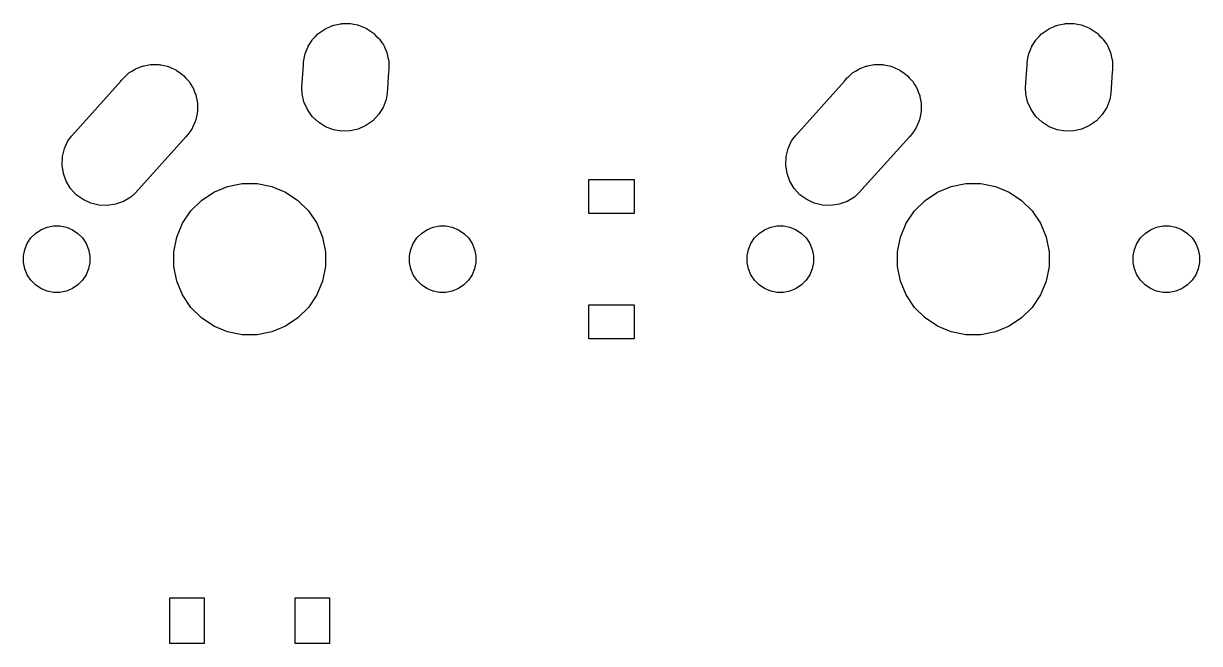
# Model space of a CAD drawing. Extents: x -26.1 to -7.5, y -7.6 to -2.3.
# Drawn here: x -26.079 to -24.861, y -6.119 to -5.476 of the extents above; entities that cross this region are included whole.
import ezdxf

# ---------------------------------------------------------------- set-up
doc = ezdxf.new("R2010")
doc.units = 0
doc.header["$MEASUREMENT"] = 0
doc.layers.add('BLACK', color=7, linetype='CONTINUOUS')

msp = doc.modelspace()

# ---------------------------------------------------------------- linework, layer by layer
at = {"layer": 'BLACK', "linetype": 'CONTINUOUS'}
for p, q in [((-25.7732, -5.4856), (-25.7701, -5.48353)), ((-25.7701, -5.48353), (-25.7671, -5.48138)), ((-25.7671, -5.48138), (-25.7665, -5.48111)), ((-25.7665, -5.48111), (-25.766, -5.48075)), ((-25.766, -5.48075), (-25.7625, -5.47933)), ((-25.7625, -5.47933), (-25.7592, -5.47781)), ((-25.7592, -5.47781), (-25.7585, -5.47766)), ((-25.7585, -5.47766), (-25.7579, -5.47741)), ((-25.7579, -5.47741), (-25.7543, -5.47669)), ((-25.7543, -5.47669), (-25.7507, -5.47586)), ((-25.7507, -5.47586), (-25.75, -5.47584)), ((-25.75, -5.47584), (-25.7494, -5.47571)), ((-25.7494, -5.47571), (-25.7456, -5.47571)), ((-25.7456, -5.47571), (-25.7419, -5.4756)), ((-25.7419, -5.4756), (-25.7413, -5.47571)), ((-25.7413, -5.47571), (-25.7406, -5.47571)), ((-25.7406, -5.47571), (-25.737, -5.47643)), ((-25.737, -5.47643), (-25.7333, -5.47705)), ((-25.7333, -5.47705), (-25.7327, -5.47728)), ((-25.7327, -5.47728), (-25.7321, -5.47741)), ((-25.7321, -5.47741), (-25.7286, -5.47883)), ((-25.7286, -5.47883), (-25.7252, -5.48015)), ((-25.7252, -5.48015), (-25.7246, -5.4805)), ((-25.7246, -5.4805), (-25.724, -5.48075)), ((-25.724, -5.48075), (-25.7209, -5.48281)), ((-25.7209, -5.48281), (-25.7178, -5.48478)), ((-25.0232, -5.4856), (-25.0201, -5.48353)), ((-25.0201, -5.48353), (-25.0171, -5.48138)), ((-25.0171, -5.48138), (-25.0165, -5.48111)), ((-25.0165, -5.48111), (-25.016, -5.48075)), ((-25.016, -5.48075), (-25.0125, -5.47933)), ((-25.0125, -5.47933), (-25.0092, -5.47781)), ((-25.0092, -5.47781), (-25.0085, -5.47766)), ((-25.0085, -5.47766), (-25.0079, -5.47741)), ((-25.0079, -5.47741), (-25.0043, -5.47669)), ((-25.0043, -5.47669), (-25.0007, -5.47586)), ((-25.0007, -5.47586), (-25, -5.47584)), ((-25, -5.47584), (-24.9994, -5.47571)), ((-24.9994, -5.47571), (-24.9956, -5.47571)), ((-24.9956, -5.47571), (-24.9919, -5.4756)), ((-24.9919, -5.4756), (-24.9913, -5.47571)), ((-24.9913, -5.47571), (-24.9906, -5.47571)), ((-24.9906, -5.47571), (-24.987, -5.47643)), ((-24.987, -5.47643), (-24.9833, -5.47705)), ((-24.9833, -5.47705), (-24.9827, -5.47728)), ((-24.9827, -5.47728), (-24.9821, -5.47741)), ((-24.9821, -5.47741), (-24.9786, -5.47883)), ((-24.9786, -5.47883), (-24.9752, -5.48015)), ((-24.9752, -5.48015), (-24.9746, -5.4805)), ((-24.9746, -5.4805), (-24.974, -5.48075)), ((-24.974, -5.48075), (-24.9709, -5.48281)), ((-24.9709, -5.48281), (-24.9678, -5.48478)), ((-25.7843, -5.49902), (-25.7822, -5.49593)), ((-25.7822, -5.49593), (-25.7802, -5.49279)), ((-25.7802, -5.49279), (-25.7798, -5.49231)), ((-25.7798, -5.49231), (-25.7794, -5.49177)), ((-25.7794, -5.49177), (-25.7768, -5.48914)), ((-25.7768, -5.48914), (-25.7742, -5.48644)), ((-25.7742, -5.48644), (-25.7737, -5.48606)), ((-25.7737, -5.48606), (-25.7732, -5.4856)), ((-25.7178, -5.48478), (-25.7173, -5.48523)), ((-25.7173, -5.48523), (-25.7168, -5.4856)), ((-25.7168, -5.4856), (-25.7141, -5.48822)), ((-25.7141, -5.48822), (-25.7114, -5.49077)), ((-25.7114, -5.49077), (-25.7111, -5.4913)), ((-25.7111, -5.4913), (-25.7106, -5.49177)), ((-25.7106, -5.49177), (-25.7085, -5.49485)), ((-25.7085, -5.49485), (-25.7064, -5.49788)), ((-25.0343, -5.49902), (-25.0322, -5.49593)), ((-25.0322, -5.49593), (-25.0302, -5.49279)), ((-25.0302, -5.49279), (-25.0298, -5.49231)), ((-25.0298, -5.49231), (-25.0294, -5.49177)), ((-25.0294, -5.49177), (-25.0268, -5.48914)), ((-25.0268, -5.48914), (-25.0242, -5.48644)), ((-25.0242, -5.48644), (-25.0237, -5.48606)), ((-25.0237, -5.48606), (-25.0232, -5.4856)), ((-24.9678, -5.48478), (-24.9673, -5.48523)), ((-24.9673, -5.48523), (-24.9668, -5.4856)), ((-24.9668, -5.4856), (-24.9641, -5.48822)), ((-24.9641, -5.48822), (-24.9614, -5.49077)), ((-24.9614, -5.49077), (-24.9611, -5.4913)), ((-24.9611, -5.4913), (-24.9606, -5.49177)), ((-24.9606, -5.49177), (-24.9585, -5.49485)), ((-24.9585, -5.49485), (-24.9564, -5.49788)), ((-25.7886, -5.51199), (-25.7879, -5.50833)), ((-25.7879, -5.50833), (-25.7877, -5.50772)), ((-25.7877, -5.50772), (-25.7876, -5.50708)), ((-25.7876, -5.50708), (-25.7862, -5.50365)), ((-25.7862, -5.50365), (-25.7848, -5.50018)), ((-25.7848, -5.50018), (-25.7845, -5.49963)), ((-25.7845, -5.49963), (-25.7843, -5.49902)), ((-25.7064, -5.49788), (-25.7061, -5.49848)), ((-25.7061, -5.49848), (-25.7057, -5.49902)), ((-25.7057, -5.49902), (-25.7043, -5.50245)), ((-25.7043, -5.50245), (-25.7028, -5.50584)), ((-25.7028, -5.50584), (-25.7027, -5.50648)), ((-25.7027, -5.50648), (-25.7024, -5.50708)), ((-25.7024, -5.50708), (-25.7017, -5.51072)), ((-25.0386, -5.51199), (-25.0379, -5.50833)), ((-25.0379, -5.50833), (-25.0377, -5.50772)), ((-25.0377, -5.50772), (-25.0376, -5.50708)), ((-25.0376, -5.50708), (-25.0362, -5.50365)), ((-25.0362, -5.50365), (-25.0348, -5.50018)), ((-25.0348, -5.50018), (-25.0345, -5.49963)), ((-25.0345, -5.49963), (-25.0343, -5.49902)), ((-24.9564, -5.49788), (-24.9561, -5.49848)), ((-24.9561, -5.49848), (-24.9557, -5.49902)), ((-24.9557, -5.49902), (-24.9543, -5.50245)), ((-24.9543, -5.50245), (-24.9528, -5.50584)), ((-24.9528, -5.50584), (-24.9527, -5.50648)), ((-24.9527, -5.50648), (-24.9524, -5.50708)), ((-24.9524, -5.50708), (-24.9517, -5.51072)), ((-25.9595, -5.52123), (-25.9563, -5.51993)), ((-25.9563, -5.51993), (-25.9554, -5.51974)), ((-25.9554, -5.51974), (-25.9545, -5.5194)), ((-25.9545, -5.5194), (-25.9511, -5.51889)), ((-25.9511, -5.51889), (-25.9478, -5.51823)), ((-25.9478, -5.51823), (-25.9468, -5.51823)), ((-25.9468, -5.51823), (-25.9458, -5.51808)), ((-25.9458, -5.51808), (-25.9424, -5.51823)), ((-25.9424, -5.51823), (-25.9391, -5.51823)), ((-25.9391, -5.51823), (-25.9381, -5.51842)), ((-25.9381, -5.51842), (-25.9371, -5.51846)), ((-25.9371, -5.51846), (-25.9338, -5.51927)), ((-25.9338, -5.51927), (-25.9305, -5.51993)), ((-25.9305, -5.51993), (-25.9296, -5.52031)), ((-25.9296, -5.52031), (-25.9286, -5.52054)), ((-25.9286, -5.52054), (-25.9256, -5.52197)), ((-25.7909, -5.54196), (-25.7893, -5.51847)), ((-25.7893, -5.51564), (-25.7886, -5.51199)), ((-25.7893, -5.51847), (-25.7893, -5.51564)), ((-25.7017, -5.51072), (-25.7009, -5.51434)), ((-25.7009, -5.51434), (-25.7008, -5.515)), ((-25.7008, -5.515), (-25.7007, -5.51564)), ((-25.7007, -5.51564), (-25.7007, -5.51935)), ((-25.7007, -5.51935), (-25.7007, -5.52088)), ((-25.7007, -5.52088), (-25.7007, -5.52153)), ((-25.2095, -5.52123), (-25.2063, -5.51993)), ((-25.2063, -5.51993), (-25.2054, -5.51974)), ((-25.2054, -5.51974), (-25.2045, -5.5194)), ((-25.2045, -5.5194), (-25.2011, -5.51889)), ((-25.2011, -5.51889), (-25.1978, -5.51823)), ((-25.1978, -5.51823), (-25.1968, -5.51823)), ((-25.1968, -5.51823), (-25.1958, -5.51808)), ((-25.1958, -5.51808), (-25.1924, -5.51823)), ((-25.1924, -5.51823), (-25.1891, -5.51823)), ((-25.1891, -5.51823), (-25.1881, -5.51842)), ((-25.1881, -5.51842), (-25.1871, -5.51846)), ((-25.1871, -5.51846), (-25.1838, -5.51927)), ((-25.1838, -5.51927), (-25.1805, -5.51993)), ((-25.1805, -5.51993), (-25.1796, -5.52031)), ((-25.1796, -5.52031), (-25.1786, -5.52054)), ((-25.1786, -5.52054), (-25.1756, -5.52197)), ((-25.0409, -5.54196), (-25.0393, -5.51847)), ((-25.0393, -5.51564), (-25.0386, -5.51199)), ((-25.0393, -5.51847), (-25.0393, -5.51564)), ((-24.9517, -5.51072), (-24.9509, -5.51434)), ((-24.9509, -5.51434), (-24.9508, -5.515)), ((-24.9508, -5.515), (-24.9507, -5.51564)), ((-24.9507, -5.51564), (-24.9507, -5.51935)), ((-24.9507, -5.51935), (-24.9507, -5.52088)), ((-24.9507, -5.52088), (-24.9507, -5.52153)), ((-25.9778, -5.53429), (-25.9756, -5.53205)), ((-25.9756, -5.53205), (-25.9749, -5.53132)), ((-25.9749, -5.53132), (-25.9741, -5.53051)), ((-25.9741, -5.53051), (-25.9717, -5.52812)), ((-25.9717, -5.52812), (-25.9708, -5.52757)), ((-25.9708, -5.52757), (-25.9701, -5.52691)), ((-25.9701, -5.52691), (-25.9672, -5.52515)), ((-25.9672, -5.52515), (-25.9644, -5.52327)), ((-25.9644, -5.52327), (-25.9635, -5.52289)), ((-25.9635, -5.52289), (-25.9627, -5.52238)), ((-25.9627, -5.52238), (-25.9595, -5.52123)), ((-25.9256, -5.52197), (-25.9224, -5.52327)), ((-25.9224, -5.52327), (-25.9216, -5.52382)), ((-25.9216, -5.52382), (-25.9207, -5.52423)), ((-25.9207, -5.52423), (-25.918, -5.52624)), ((-25.918, -5.52624), (-25.9152, -5.52812)), ((-25.9152, -5.52812), (-25.9145, -5.52881)), ((-25.9145, -5.52881), (-25.9137, -5.52939)), ((-25.9137, -5.52939), (-25.9114, -5.53189)), ((-25.9114, -5.53189), (-25.909, -5.53429)), ((-25.701, -5.52587), (-25.7025, -5.54805)), ((-25.7007, -5.52436), (-25.701, -5.52587)), ((-25.7007, -5.52153), (-25.7007, -5.52436)), ((-25.2278, -5.53429), (-25.2256, -5.53205)), ((-25.2256, -5.53205), (-25.2249, -5.53132)), ((-25.2249, -5.53132), (-25.2241, -5.53051)), ((-25.2241, -5.53051), (-25.2217, -5.52812)), ((-25.2217, -5.52812), (-25.2208, -5.52757)), ((-25.2208, -5.52757), (-25.2201, -5.52691)), ((-25.2201, -5.52691), (-25.2172, -5.52515)), ((-25.2172, -5.52515), (-25.2144, -5.52327)), ((-25.2144, -5.52327), (-25.2135, -5.52289)), ((-25.2135, -5.52289), (-25.2127, -5.52238)), ((-25.2127, -5.52238), (-25.2095, -5.52123)), ((-25.1756, -5.52197), (-25.1724, -5.52327)), ((-25.1724, -5.52327), (-25.1716, -5.52382)), ((-25.1716, -5.52382), (-25.1707, -5.52423)), ((-25.1707, -5.52423), (-25.168, -5.52624)), ((-25.168, -5.52624), (-25.1652, -5.52812)), ((-25.1652, -5.52812), (-25.1645, -5.52881)), ((-25.1645, -5.52881), (-25.1637, -5.52939)), ((-25.1637, -5.52939), (-25.1614, -5.53189)), ((-25.1614, -5.53189), (-25.159, -5.53429)), ((-24.951, -5.52587), (-24.9525, -5.54805)), ((-24.9507, -5.52436), (-24.951, -5.52587)), ((-24.9507, -5.52153), (-24.9507, -5.52436)), ((-26.0294, -5.59204), (-25.9785, -5.53529)), ((-25.9785, -5.53529), (-25.9778, -5.53429)), ((-25.909, -5.53429), (-25.9085, -5.5351)), ((-25.9085, -5.5351), (-25.9078, -5.53583)), ((-25.9078, -5.53583), (-25.9061, -5.53873)), ((-25.9061, -5.53873), (-25.9042, -5.54154)), ((-25.9042, -5.54154), (-25.9038, -5.54245)), ((-25.9038, -5.54245), (-25.9033, -5.54329)), ((-25.9033, -5.54329), (-25.9021, -5.54647)), ((-25.7907, -5.54849), (-25.7909, -5.54196)), ((-25.2794, -5.59204), (-25.2285, -5.53529)), ((-25.2285, -5.53529), (-25.2278, -5.53429)), ((-25.159, -5.53429), (-25.1585, -5.5351)), ((-25.1585, -5.5351), (-25.1578, -5.53583)), ((-25.1578, -5.53583), (-25.1561, -5.53873)), ((-25.1561, -5.53873), (-25.1542, -5.54154)), ((-25.1542, -5.54154), (-25.1538, -5.54245)), ((-25.1538, -5.54245), (-25.1533, -5.54329)), ((-25.1533, -5.54329), (-25.1521, -5.54647)), ((-25.0407, -5.54849), (-25.0409, -5.54196)), ((-25.9021, -5.54647), (-25.9008, -5.5496)), ((-25.9008, -5.5496), (-25.9006, -5.55056)), ((-25.9006, -5.55056), (-25.9003, -5.55149)), ((-25.9003, -5.55149), (-25.8998, -5.55484)), ((-25.8998, -5.55484), (-25.8991, -5.55816)), ((-25.7888, -5.557), (-25.7907, -5.54849)), ((-25.7852, -5.56496), (-25.7888, -5.557)), ((-25.7036, -5.5545), (-25.7067, -5.56265)), ((-25.7025, -5.54805), (-25.7036, -5.5545)), ((-25.1521, -5.54647), (-25.1508, -5.5496)), ((-25.1508, -5.5496), (-25.1506, -5.55056)), ((-25.1506, -5.55056), (-25.1503, -5.55149)), ((-25.1503, -5.55149), (-25.1498, -5.55484)), ((-25.1498, -5.55484), (-25.1491, -5.55816)), ((-25.0388, -5.557), (-25.0407, -5.54849)), ((-25.0352, -5.56496), (-25.0388, -5.557)), ((-24.9536, -5.5545), (-24.9567, -5.56265)), ((-24.9525, -5.54805), (-24.9536, -5.5545)), ((-25.8994, -5.56883), (-25.9002, -5.57212)), ((-25.8993, -5.56785), (-25.8994, -5.56883)), ((-25.8991, -5.56688), (-25.8993, -5.56785)), ((-25.8991, -5.55816), (-25.8991, -5.55914)), ((-25.8991, -5.55914), (-25.899, -5.56011)), ((-25.899, -5.56011), (-25.8991, -5.5635)), ((-25.8991, -5.5635), (-25.8991, -5.56688)), ((-25.7801, -5.57207), (-25.7852, -5.56496)), ((-25.7067, -5.56265), (-25.7114, -5.57005)), ((-25.1494, -5.56883), (-25.1502, -5.57212)), ((-25.1493, -5.56785), (-25.1494, -5.56883)), ((-25.1491, -5.56688), (-25.1493, -5.56785)), ((-25.1491, -5.55816), (-25.1491, -5.55914)), ((-25.1491, -5.55914), (-25.149, -5.56011)), ((-25.149, -5.56011), (-25.1491, -5.5635)), ((-25.1491, -5.5635), (-25.1491, -5.56688)), ((-25.0301, -5.57207), (-25.0352, -5.56496)), ((-24.9567, -5.56265), (-24.9614, -5.57005)), ((-25.9029, -5.58037), (-25.9042, -5.5835)), ((-25.9014, -5.5773), (-25.9029, -5.58037)), ((-25.9012, -5.57635), (-25.9014, -5.5773)), ((-25.9008, -5.57544), (-25.9012, -5.57635)), ((-25.9002, -5.57212), (-25.9008, -5.57544)), ((-25.7738, -5.57805), (-25.7801, -5.57207)), ((-25.7664, -5.58268), (-25.7738, -5.57805)), ((-25.7245, -5.58145), (-25.7324, -5.58503)), ((-25.7173, -5.5764), (-25.7245, -5.58145)), ((-25.7114, -5.57005), (-25.7173, -5.5764)), ((-25.1529, -5.58037), (-25.1542, -5.5835)), ((-25.1514, -5.5773), (-25.1529, -5.58037)), ((-25.1512, -5.57635), (-25.1514, -5.5773)), ((-25.1508, -5.57544), (-25.1512, -5.57635)), ((-25.1502, -5.57212), (-25.1508, -5.57544)), ((-25.0238, -5.57805), (-25.0301, -5.57207)), ((-25.0164, -5.58268), (-25.0238, -5.57805)), ((-24.9745, -5.58145), (-24.9824, -5.58503)), ((-24.9673, -5.5764), (-24.9745, -5.58145)), ((-24.9614, -5.57005), (-24.9673, -5.5764)), ((-26.0333, -5.59731), (-26.0294, -5.59204)), ((-25.9113, -5.59299), (-25.9635, -5.6512)), ((-25.909, -5.59075), (-25.9113, -5.59299)), ((-25.9071, -5.58794), (-25.909, -5.59075)), ((-25.9051, -5.58521), (-25.9071, -5.58794)), ((-25.9047, -5.58432), (-25.9051, -5.58521)), ((-25.9042, -5.5835), (-25.9047, -5.58432)), ((-25.7582, -5.58578), (-25.7664, -5.58268)), ((-25.7496, -5.58723), (-25.7582, -5.58578)), ((-25.7409, -5.58698), (-25.7496, -5.58723)), ((-25.7324, -5.58503), (-25.7409, -5.58698)), ((-25.2833, -5.59731), (-25.2794, -5.59204)), ((-25.1613, -5.59299), (-25.2135, -5.6512)), ((-25.159, -5.59075), (-25.1613, -5.59299)), ((-25.1571, -5.58794), (-25.159, -5.59075)), ((-25.1551, -5.58521), (-25.1571, -5.58794)), ((-25.1547, -5.58432), (-25.1551, -5.58521)), ((-25.1542, -5.5835), (-25.1547, -5.58432)), ((-25.0082, -5.58578), (-25.0164, -5.58268)), ((-24.9996, -5.58723), (-25.0082, -5.58578)), ((-24.9909, -5.58698), (-24.9996, -5.58723)), ((-24.9824, -5.58503), (-24.9909, -5.58698)), ((-26.0391, -5.61369), (-26.037, -5.60522)), ((-26.037, -5.60522), (-26.0333, -5.59731)), ((-25.2891, -5.61369), (-25.287, -5.60522)), ((-25.287, -5.60522), (-25.2833, -5.59731)), ((-26.0394, -5.62241), (-26.0391, -5.61369)), ((-25.2894, -5.62241), (-25.2891, -5.61369)), ((-26.0381, -5.63103), (-26.0394, -5.62241)), ((-25.2881, -5.63103), (-25.2894, -5.62241)), ((-26.0351, -5.63923), (-26.0381, -5.63103)), ((-26.0306, -5.64669), (-26.0351, -5.63923)), ((-25.8679, -5.64452), (-25.8527, -5.6415)), ((-25.8527, -5.6415), (-25.8373, -5.6415)), ((-25.8373, -5.6415), (-25.8221, -5.64452)), ((-25.4936, -5.67276), (-25.4936, -5.63732)), ((-25.4936, -5.63732), (-25.4464, -5.63732)), ((-25.4464, -5.63732), (-25.4464, -5.67276)), ((-25.2851, -5.63923), (-25.2881, -5.63103)), ((-25.2806, -5.64669), (-25.2851, -5.63923)), ((-25.1179, -5.64452), (-25.1027, -5.6415)), ((-25.1027, -5.6415), (-25.0873, -5.6415)), ((-25.0873, -5.6415), (-25.0721, -5.64452)), ((-26.0247, -5.65313), (-26.0306, -5.64669)), ((-26.0177, -5.65829), (-26.0247, -5.65313)), ((-25.9635, -5.6512), (-25.9683, -5.65561)), ((-25.895, -5.65903), (-25.8822, -5.65043)), ((-25.8822, -5.65043), (-25.8679, -5.64452)), ((-25.8221, -5.64452), (-25.8078, -5.65043)), ((-25.8078, -5.65043), (-25.795, -5.65903)), ((-25.2747, -5.65313), (-25.2806, -5.64669)), ((-25.2677, -5.65829), (-25.2747, -5.65313)), ((-25.2135, -5.6512), (-25.2183, -5.65561)), ((-25.145, -5.65903), (-25.1322, -5.65043)), ((-25.1322, -5.65043), (-25.1179, -5.64452)), ((-25.0721, -5.64452), (-25.0578, -5.65043)), ((-25.0578, -5.65043), (-25.045, -5.65903)), ((-26.0098, -5.66198), (-26.0177, -5.65829)), ((-26.0013, -5.66406), (-26.0098, -5.66198)), ((-25.9926, -5.66444), (-26.0013, -5.66406)), ((-25.984, -5.66312), (-25.9926, -5.66444)), ((-25.9758, -5.66014), (-25.984, -5.66312)), ((-25.9683, -5.65561), (-25.9758, -5.66014)), ((-25.906, -5.66996), (-25.895, -5.65903)), ((-25.795, -5.65903), (-25.784, -5.66996)), ((-25.2598, -5.66198), (-25.2677, -5.65829)), ((-25.2513, -5.66406), (-25.2598, -5.66198)), ((-25.2426, -5.66444), (-25.2513, -5.66406)), ((-25.234, -5.66312), (-25.2426, -5.66444)), ((-25.2258, -5.66014), (-25.234, -5.66312)), ((-25.2183, -5.65561), (-25.2258, -5.66014)), ((-25.156, -5.66996), (-25.145, -5.65903)), ((-25.045, -5.65903), (-25.034, -5.66996)), ((-25.9146, -5.68282), (-25.906, -5.66996)), ((-25.784, -5.66996), (-25.7754, -5.68282)), ((-25.4464, -5.67276), (-25.4936, -5.67276)), ((-25.1646, -5.68282), (-25.156, -5.66996)), ((-25.034, -5.66996), (-25.0254, -5.68282)), ((-26.067, -5.69324), (-26.0613, -5.68947)), ((-26.0613, -5.68947), (-26.055, -5.68688)), ((-26.055, -5.68688), (-26.0484, -5.68555)), ((-26.0484, -5.68555), (-26.0416, -5.68555)), ((-26.0416, -5.68555), (-26.035, -5.68688)), ((-26.035, -5.68688), (-26.0287, -5.68947)), ((-26.0287, -5.68947), (-26.023, -5.69324)), ((-25.9205, -5.6971), (-25.9146, -5.68282)), ((-25.7754, -5.68282), (-25.7695, -5.6971)), ((-25.667, -5.69324), (-25.6613, -5.68947)), ((-25.6613, -5.68947), (-25.655, -5.68688)), ((-25.655, -5.68688), (-25.6484, -5.68555)), ((-25.6484, -5.68555), (-25.6416, -5.68555)), ((-25.6416, -5.68555), (-25.635, -5.68688)), ((-25.635, -5.68688), (-25.6287, -5.68947)), ((-25.6287, -5.68947), (-25.623, -5.69324)), ((-25.317, -5.69324), (-25.3113, -5.68947)), ((-25.3113, -5.68947), (-25.305, -5.68688)), ((-25.305, -5.68688), (-25.2984, -5.68555)), ((-25.2984, -5.68555), (-25.2916, -5.68555)), ((-25.2916, -5.68555), (-25.285, -5.68688)), ((-25.285, -5.68688), (-25.2787, -5.68947)), ((-25.2787, -5.68947), (-25.273, -5.69324)), ((-25.1705, -5.6971), (-25.1646, -5.68282)), ((-25.0254, -5.68282), (-25.0195, -5.6971)), ((-24.917, -5.69324), (-24.9113, -5.68947)), ((-24.9113, -5.68947), (-24.905, -5.68688)), ((-24.905, -5.68688), (-24.8984, -5.68555)), ((-24.8984, -5.68555), (-24.8916, -5.68555)), ((-24.8916, -5.68555), (-24.885, -5.68688)), ((-24.885, -5.68688), (-24.8787, -5.68947)), ((-24.8787, -5.68947), (-24.873, -5.69324)), ((-26.0781, -5.70995), (-26.0755, -5.70368)), ((-26.0755, -5.70368), (-26.0718, -5.69804)), ((-26.0718, -5.69804), (-26.067, -5.69324)), ((-26.023, -5.69324), (-26.0182, -5.69804)), ((-26.0182, -5.69804), (-26.0145, -5.70368)), ((-26.0145, -5.70368), (-26.0119, -5.70995)), ((-25.9235, -5.71227), (-25.9205, -5.6971)), ((-25.7695, -5.6971), (-25.7665, -5.71227)), ((-25.6781, -5.70995), (-25.6755, -5.70368)), ((-25.6755, -5.70368), (-25.6718, -5.69804)), ((-25.6718, -5.69804), (-25.667, -5.69324)), ((-25.623, -5.69324), (-25.6182, -5.69804)), ((-25.6182, -5.69804), (-25.6145, -5.70368)), ((-25.6145, -5.70368), (-25.6119, -5.70995)), ((-25.3281, -5.70995), (-25.3255, -5.70368)), ((-25.3255, -5.70368), (-25.3218, -5.69804)), ((-25.3218, -5.69804), (-25.317, -5.69324)), ((-25.273, -5.69324), (-25.2682, -5.69804)), ((-25.2682, -5.69804), (-25.2645, -5.70368)), ((-25.2645, -5.70368), (-25.2619, -5.70995)), ((-25.1735, -5.71227), (-25.1705, -5.6971)), ((-25.0195, -5.6971), (-25.0165, -5.71227)), ((-24.9281, -5.70995), (-24.9255, -5.70368)), ((-24.9255, -5.70368), (-24.9218, -5.69804)), ((-24.9218, -5.69804), (-24.917, -5.69324)), ((-24.873, -5.69324), (-24.8682, -5.69804)), ((-24.8682, -5.69804), (-24.8645, -5.70368)), ((-24.8645, -5.70368), (-24.8619, -5.70995)), ((-26.0794, -5.71661), (-26.0781, -5.70995)), ((-26.0119, -5.70995), (-26.0106, -5.71661)), ((-25.9235, -5.72773), (-25.9235, -5.71227)), ((-25.7665, -5.71227), (-25.7665, -5.72773)), ((-25.6794, -5.71661), (-25.6781, -5.70995)), ((-25.6119, -5.70995), (-25.6106, -5.71661)), ((-25.3294, -5.71661), (-25.3281, -5.70995)), ((-25.2619, -5.70995), (-25.2606, -5.71661)), ((-25.1735, -5.72773), (-25.1735, -5.71227)), ((-25.0165, -5.71227), (-25.0165, -5.72773)), ((-24.9294, -5.71661), (-24.9281, -5.70995)), ((-24.8619, -5.70995), (-24.8606, -5.71661)), ((-26.0794, -5.72339), (-26.0794, -5.71661)), ((-26.0781, -5.73005), (-26.0794, -5.72339)), ((-26.0106, -5.72339), (-26.0119, -5.73005)), ((-26.0106, -5.71661), (-26.0106, -5.72339)), ((-25.9205, -5.7429), (-25.9235, -5.72773)), ((-25.7665, -5.72773), (-25.7695, -5.7429)), ((-25.6794, -5.72339), (-25.6794, -5.71661)), ((-25.6781, -5.73005), (-25.6794, -5.72339)), ((-25.6106, -5.72339), (-25.6119, -5.73005)), ((-25.6106, -5.71661), (-25.6106, -5.72339)), ((-25.3294, -5.72339), (-25.3294, -5.71661)), ((-25.3281, -5.73005), (-25.3294, -5.72339)), ((-25.2606, -5.72339), (-25.2619, -5.73005)), ((-25.2606, -5.71661), (-25.2606, -5.72339)), ((-25.1705, -5.7429), (-25.1735, -5.72773)), ((-25.0165, -5.72773), (-25.0195, -5.7429)), ((-24.9294, -5.72339), (-24.9294, -5.71661)), ((-24.9281, -5.73005), (-24.9294, -5.72339)), ((-24.8606, -5.72339), (-24.8619, -5.73005)), ((-24.8606, -5.71661), (-24.8606, -5.72339)), ((-26.0755, -5.73632), (-26.0781, -5.73005)), ((-26.0718, -5.74196), (-26.0755, -5.73632)), ((-26.0145, -5.73632), (-26.0182, -5.74196)), ((-26.0119, -5.73005), (-26.0145, -5.73632)), ((-25.6755, -5.73632), (-25.6781, -5.73005)), ((-25.6718, -5.74196), (-25.6755, -5.73632)), ((-25.6145, -5.73632), (-25.6182, -5.74196)), ((-25.6119, -5.73005), (-25.6145, -5.73632)), ((-25.3255, -5.73632), (-25.3281, -5.73005)), ((-25.3218, -5.74196), (-25.3255, -5.73632)), ((-25.2645, -5.73632), (-25.2682, -5.74196)), ((-25.2619, -5.73005), (-25.2645, -5.73632)), ((-24.9255, -5.73632), (-24.9281, -5.73005)), ((-24.9218, -5.74196), (-24.9255, -5.73632)), ((-24.8645, -5.73632), (-24.8682, -5.74196)), ((-24.8619, -5.73005), (-24.8645, -5.73632)), ((-26.067, -5.74676), (-26.0718, -5.74196)), ((-26.0613, -5.75053), (-26.067, -5.74676)), ((-26.055, -5.75312), (-26.0613, -5.75053)), ((-26.0287, -5.75053), (-26.035, -5.75312)), ((-26.023, -5.74676), (-26.0287, -5.75053)), ((-26.0182, -5.74196), (-26.023, -5.74676)), ((-25.9146, -5.75718), (-25.9205, -5.7429)), ((-25.7695, -5.7429), (-25.7754, -5.75718)), ((-25.667, -5.74676), (-25.6718, -5.74196)), ((-25.6613, -5.75053), (-25.667, -5.74676)), ((-25.655, -5.75312), (-25.6613, -5.75053)), ((-25.6287, -5.75053), (-25.635, -5.75312)), ((-25.623, -5.74676), (-25.6287, -5.75053)), ((-25.6182, -5.74196), (-25.623, -5.74676)), ((-25.317, -5.74676), (-25.3218, -5.74196)), ((-25.3113, -5.75053), (-25.317, -5.74676)), ((-25.305, -5.75312), (-25.3113, -5.75053)), ((-25.2787, -5.75053), (-25.285, -5.75312)), ((-25.273, -5.74676), (-25.2787, -5.75053)), ((-25.2682, -5.74196), (-25.273, -5.74676)), ((-25.1646, -5.75718), (-25.1705, -5.7429)), ((-25.0195, -5.7429), (-25.0254, -5.75718)), ((-24.917, -5.74676), (-24.9218, -5.74196)), ((-24.9113, -5.75053), (-24.917, -5.74676)), ((-24.905, -5.75312), (-24.9113, -5.75053)), ((-24.8787, -5.75053), (-24.885, -5.75312)), ((-24.873, -5.74676), (-24.8787, -5.75053)), ((-24.8682, -5.74196), (-24.873, -5.74676)), ((-26.0484, -5.75445), (-26.055, -5.75312)), ((-26.0416, -5.75445), (-26.0484, -5.75445)), ((-26.035, -5.75312), (-26.0416, -5.75445)), ((-25.906, -5.77004), (-25.9146, -5.75718)), ((-25.7754, -5.75718), (-25.784, -5.77004)), ((-25.6484, -5.75445), (-25.655, -5.75312)), ((-25.6416, -5.75445), (-25.6484, -5.75445)), ((-25.635, -5.75312), (-25.6416, -5.75445)), ((-25.2984, -5.75445), (-25.305, -5.75312)), ((-25.2916, -5.75445), (-25.2984, -5.75445)), ((-25.285, -5.75312), (-25.2916, -5.75445)), ((-25.156, -5.77004), (-25.1646, -5.75718)), ((-25.0254, -5.75718), (-25.034, -5.77004)), ((-24.8984, -5.75445), (-24.905, -5.75312)), ((-24.8916, -5.75445), (-24.8984, -5.75445)), ((-24.885, -5.75312), (-24.8916, -5.75445)), ((-25.895, -5.78097), (-25.906, -5.77004)), ((-25.784, -5.77004), (-25.795, -5.78097)), ((-25.4936, -5.80268), (-25.4936, -5.76724)), ((-25.4936, -5.76724), (-25.4464, -5.76724)), ((-25.4464, -5.76724), (-25.4464, -5.80268)), ((-25.145, -5.78097), (-25.156, -5.77004)), ((-25.034, -5.77004), (-25.045, -5.78097)), ((-25.8822, -5.78957), (-25.895, -5.78097)), ((-25.795, -5.78097), (-25.8078, -5.78957)), ((-25.1322, -5.78957), (-25.145, -5.78097)), ((-25.045, -5.78097), (-25.0578, -5.78957)), ((-25.8679, -5.79548), (-25.8822, -5.78957)), ((-25.8527, -5.7985), (-25.8679, -5.79548)), ((-25.8373, -5.7985), (-25.8527, -5.7985)), ((-25.8221, -5.79548), (-25.8373, -5.7985)), ((-25.8078, -5.78957), (-25.8221, -5.79548)), ((-25.1179, -5.79548), (-25.1322, -5.78957)), ((-25.1027, -5.7985), (-25.1179, -5.79548)), ((-25.0873, -5.7985), (-25.1027, -5.7985)), ((-25.0721, -5.79548), (-25.0873, -5.7985)), ((-25.0578, -5.78957), (-25.0721, -5.79548)), ((-25.4464, -5.80268), (-25.4936, -5.80268)), ((-25.9277, -6.11862), (-25.9277, -6.07138)), ((-25.9277, -6.07138), (-25.8922, -6.07138)), ((-25.8922, -6.07138), (-25.8922, -6.11862)), ((-25.7978, -6.11862), (-25.7978, -6.07138)), ((-25.7978, -6.07138), (-25.7623, -6.07138)), ((-25.7623, -6.07138), (-25.7623, -6.11862)), ((-25.8922, -6.11862), (-25.9277, -6.11862)), ((-25.7623, -6.11862), (-25.7978, -6.11862))]:
    msp.add_line(p, q, dxfattribs=at)

doc.saveas('drawing.dxf')
